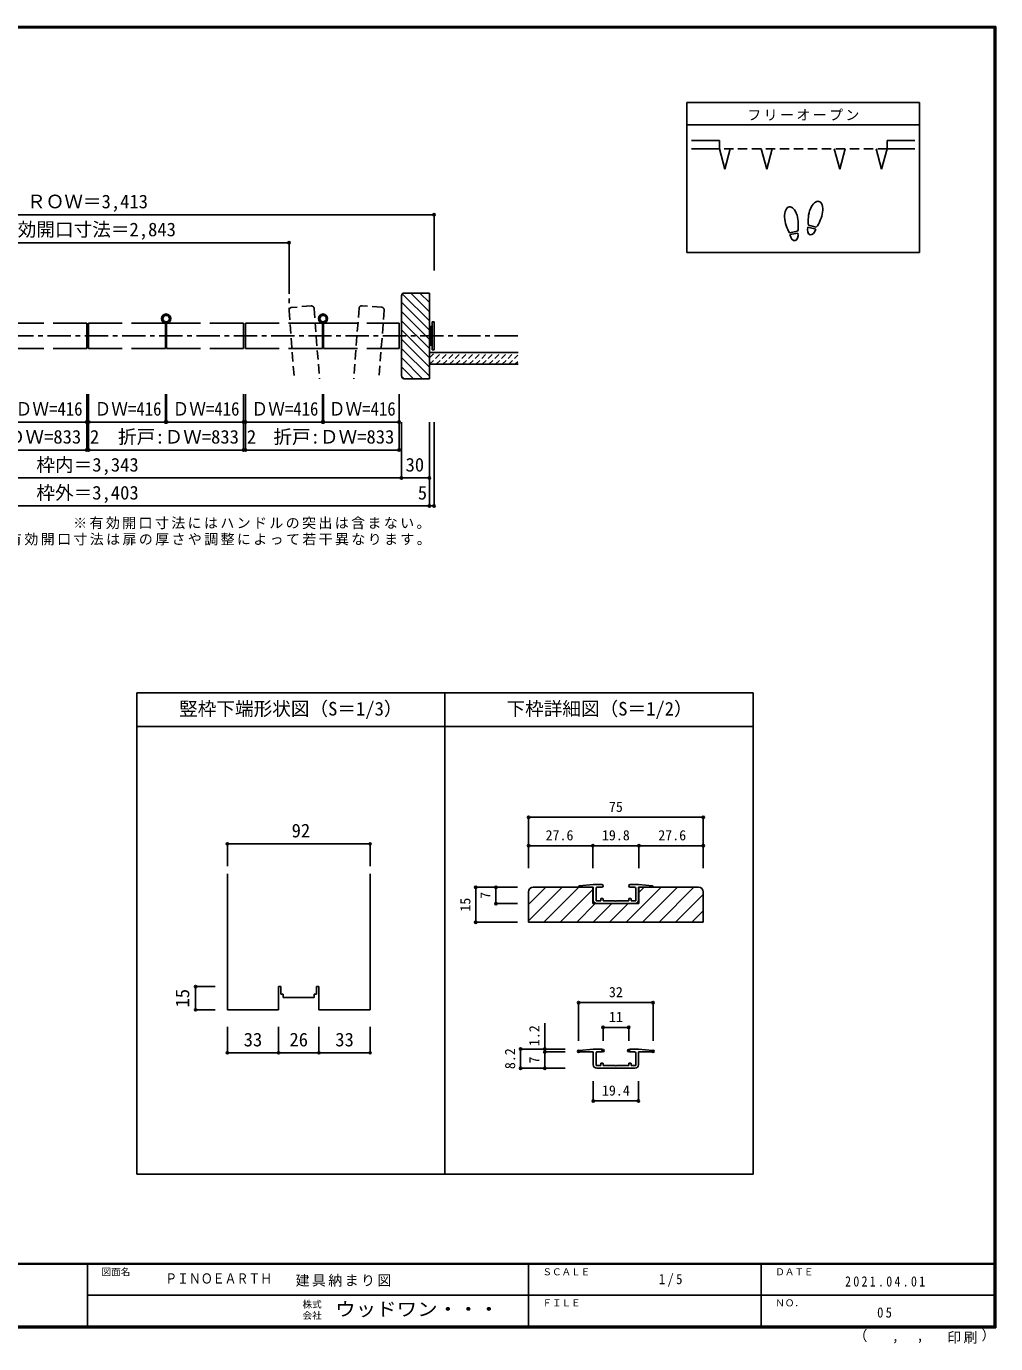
# Model space of a CAD drawing. Units: millimetres at full size, sheet at 1:5, with parts at other scales. Extents: x -973 to 977, y -718 to 696.
# Drawn here: x -64 to 977, y -718 to 696 of the extents above; entities that cross this region are included whole.
import ezdxf
from ezdxf.enums import TextEntityAlignment as Align

# ---------------------------------------------------------------- set-up
doc = ezdxf.new("R2010")
doc.units = ezdxf.units.MM
doc.header["$LTSCALE"] = 5
doc.header["$PDMODE"] = 32
doc.header["$PDSIZE"] = 2.5
for name, pattern in [('CHAIN1', [8, 5, -1, 1, -1]), ('DASHED1', [1.8, 1.2, -0.6]), ('DASHED2', [3, 2, -1])]:
    doc.linetypes.add(name, pattern=pattern)
for name, color, linetype in [('0-0_補助線', 7, 'Continuous'), ('0-1_通り芯', 4, 'CHAIN1'), ('0-3_仕上げ', 2, 'Continuous'), ('0-4_枠', 3, 'Continuous'), ('0-6_扉', 6, 'Continuous'), ('0-7_金物', 7, 'Continuous'), ('0-8_戸当り', 2, 'Continuous'), ('0-A_文字', 3, 'Continuous'), ('0-B_寸法', 7, 'Continuous'), ('0-C_ハッチ', 4, 'Continuous'), ('F-1_枠', 6, 'Continuous'), ('F-A_文字', 7, 'Continuous')]:
    doc.layers.add(name, color=color, linetype=linetype)
doc.styles.add('ＭＳ ゴシック', font='')
doc.styles.get('ＭＳ ゴシック').set_extended_font_data('MS Gothic')

# ---------------------------------------------------------------- blocks, each defined once
blk = doc.blocks.new('01')
at = {"layer": '0-0_補助線'}
for p, q in [((-24.25, 10.045), (-39.25, 8.545)), ((-24.25, 7.045), (-39.25, 7.045)), ((-15.25, 10.045), (-24.25, 10.045)), ((-24.25, -6.705), (-24.25, 7.045)), ((-21.25, 5.795), (-21.25, -7.455)), ((-20, 7.045), (-15.25, 7.045)), ((15.25, 10.045), (24.25, 10.045)), ((20, 7.045), (15.25, 7.045)), ((21.25, 5.795), (21.25, -7.455)), ((39.25, 8.545), (24.25, 10.045)), ((39.25, 7.045), (24.25, 7.045)), ((24.25, -6.705), (24.25, 7.045)), ((-21.25, -7.455), (-16.25, -7.455)), ((-20.5, -10.455), (20.5, -10.455)), ((-16.25, -5.455), (-16.25, -7.455)), ((-14.25, -4.955), (-15.75, -4.955)), ((-13.75, -5.455), (-13.75, -7.455)), ((13.75, -5.455), (13.75, -7.455)), ((15.75, -4.955), (14.25, -4.955)), ((16.25, -5.455), (16.25, -7.455)), ((16.25, -7.455), (21.25, -7.455))]:
    blk.add_line(p, q, dxfattribs=at)
blk.add_lwpolyline([(-13.75, -7.455), (-0.75, -7.455), (0, -8.205), (0.75, -7.455), (13.75, -7.455)], dxfattribs=at)
for centre, radius, start, end in [((-39.25, 7.795), 0.75, 90, 270), ((-20, 5.795), 1.25, 90, 180), ((-15.25, 8.545), 1.5, 0, 90), ((-15.25, 8.545), 1.5, 270, 0), ((15.25, 8.545), 1.5, 90, 180), ((15.25, 8.545), 1.5, 180, 270), ((20, 5.795), 1.25, 0, 90), ((39.25, 7.795), 0.75, 270, 90), ((-20.5, -6.705), 3.75, 180, 270), ((-15.75, -5.455), 0.5, 90, 180), ((-14.25, -5.455), 0.5, 0, 90), ((14.25, -5.455), 0.5, 90, 180), ((15.75, -5.455), 0.5, 0, 90), ((20.5, -6.705), 3.75, 270, 0)]:
    blk.add_arc(centre, radius, start, end, dxfattribs=at)

msp = doc.modelspace()

# ---------------------------------------------------------------- linework, layer by layer
at = {"layer": '0-0_補助線', "color": 3}
for p, q in [((54.435, -19.544), (54.435, -536.061)), ((54.435, -19.544), (716.324, -19.544)), ((385.379, -536.061), (385.379, -19.544)), ((716.324, -536.061), (716.324, -19.544)), ((54.435, -55.544), (716.324, -55.544)), ((151.71, -213.704), (151.71, -359.586)), ((305.043, -213.704), (305.043, -359.586)), ((475.131, -233.02), (475.131, -265.52)), ((480.131, -228.02), (544.131, -228.02)), ((544.131, -228.02), (544.131, -245.52)), ((593.631, -228.02), (593.631, -245.52)), ((593.631, -228.02), (657.631, -228.02)), ((662.631, -233.02), (662.631, -265.52)), ((593.631, -245.52), (544.131, -245.52)), ((475.131, -265.52), (662.631, -265.52)), ((206.71, -334.586), (209.21, -334.586)), ((206.71, -359.586), (206.71, -334.586)), ((209.21, -334.586), (209.21, -342.92)), ((250.043, -334.586), (247.543, -334.586)), ((247.543, -334.586), (247.543, -342.92)), ((250.043, -359.586), (250.043, -334.586)), ((209.21, -342.92), (211.71, -342.92)), ((211.71, -342.92), (211.71, -346.253)), ((211.71, -346.253), (245.043, -346.253)), ((247.543, -342.92), (245.043, -342.92)), ((245.043, -342.92), (245.043, -346.253)), ((151.71, -359.586), (206.71, -359.586)), ((250.043, -359.586), (305.043, -359.586)), ((716.324, -536.061), (54.435, -536.061))]:
    msp.add_line(p, q, dxfattribs=at)
at = {"layer": '0-0_補助線', "color": 4}
for p, q in [((475.131, -152.975), (475.131, -183.512)), ((475.131, -152.975), (662.631, -152.975)), ((662.631, -152.975), (662.631, -183.512)), ((151.71, -181.447), (151.71, -205.371)), ((475.131, -183.512), (475.131, -207.562)), ((475.131, -183.512), (544.131, -183.512)), ((475.131, -183.512), (475.131, -207.562)), ((544.131, -183.512), (544.131, -207.562)), ((544.131, -183.512), (593.631, -183.512)), ((593.631, -183.512), (593.631, -207.562)), ((593.631, -183.512), (662.631, -183.512)), ((662.631, -183.512), (662.631, -207.562)), ((418.461, -228.02), (418.461, -265.52)), ((418.461, -228.02), (440.037, -228.02)), ((440.037, -228.02), (440.037, -245.52)), ((440.037, -228.02), (463.234, -228.02)), ((475.131, -246.471), (493.582, -228.02)), ((475.131, -264.149), (511.26, -228.02)), ((491.438, -265.52), (528.938, -228.02)), ((509.115, -265.52), (544.131, -230.504)), ((579.826, -265.52), (617.326, -228.02)), ((593.631, -233.532), (599.144, -228.02)), ((597.504, -265.52), (635.004, -228.02)), ((615.182, -265.52), (652.682, -228.02)), ((632.859, -265.52), (662.631, -235.749)), ((440.037, -245.52), (463.234, -245.52)), ((526.793, -265.52), (546.793, -245.52)), ((544.471, -265.52), (564.471, -245.52)), ((562.148, -265.52), (582.148, -245.52)), ((650.537, -265.52), (662.631, -253.426)), ((418.461, -265.52), (463.234, -265.52)), ((117.67, -359.586), (117.67, -334.586)), ((117.67, -334.586), (138.62, -334.586)), ((528.881, -351.806), (608.881, -351.806)), ((528.881, -351.806), (528.881, -392.694)), ((608.881, -351.806), (608.881, -392.694)), ((117.67, -359.586), (138.62, -359.586)), ((151.71, -405.72), (151.71, -377.929)), ((206.71, -405.72), (206.71, -377.929)), ((250.043, -405.72), (250.043, -377.929)), ((305.043, -405.72), (305.043, -377.929)), ((492.573, -373.999), (492.573, -404.747)), ((555.131, -378.383), (582.631, -378.383)), ((555.131, -378.383), (555.131, -392.694)), ((582.631, -378.383), (582.631, -392.694)), ((151.71, -405.72), (206.71, -405.72)), ((206.71, -405.72), (250.043, -405.72)), ((250.043, -405.72), (305.043, -405.72)), ((466.499, -422.247), (466.499, -401.747)), ((466.499, -401.747), (492.573, -401.747)), ((492.573, -401.747), (514.38, -401.747)), ((492.573, -404.747), (514.38, -404.747)), ((492.573, -404.747), (492.573, -422.247)), ((466.499, -422.247), (492.573, -422.247)), ((492.573, -422.247), (514.38, -422.247)), ((544.631, -457.396), (544.631, -436.127)), ((593.131, -457.396), (593.131, -436.127)), ((544.631, -457.396), (593.131, -457.396))]:
    msp.add_line(p, q, dxfattribs=at)
msp.add_lwpolyline([(151.71, -181.447), (305.043, -181.447), (305.043, -205.371)], dxfattribs=at)
at = {"layer": '0-0_補助線', "color": 3}
for centre, start, end in [((480.131, -233.02), 90, 180), ((657.631, -233.02), 0, 90)]:
    msp.add_arc(centre, 5, start, end, dxfattribs=at)
at = {"layer": '0-0_補助線'}
for p in [(475.131, -152.975), (662.631, -152.975), (151.71, -181.447), (305.043, -181.447), (475.131, -183.512), (544.131, -183.512), (593.631, -183.512), (662.631, -183.512), (418.461, -228.02), (440.037, -228.02), (440.037, -245.52), (418.461, -265.52), (117.67, -334.586), (528.881, -351.806), (608.881, -351.806), (117.67, -359.586), (555.131, -378.383), (582.631, -378.383), (151.71, -405.72), (206.71, -405.72), (250.043, -405.72), (305.043, -405.72), (466.499, -401.747), (492.573, -401.747), (492.573, -404.747), (528.881, -403.997), (555.131, -403.247), (582.631, -403.247), (608.881, -403.997), (466.499, -422.247), (492.573, -422.247), (544.631, -457.396), (593.131, -457.396)]:
    msp.add_point(p, dxfattribs=at)
at = {"layer": '0-1_通り芯'}
for p, q in [((217.97, 433.658), (217.97, 391.422)), ((463.653, 363.658), (-460.347, 363.658))]:
    msp.add_line(p, q, dxfattribs=at)
at = {"layer": '0-3_仕上げ'}
for p, q in [((368.653, 345.658), (463.797, 345.658)), ((368.653, 333.158), (463.797, 333.158))]:
    msp.add_line(p, q, dxfattribs=at)
at = {"layer": '0-4_枠'}
for p, q in [((338.653, 320.658), (338.653, 406.658)), ((341.653, 409.658), (368.653, 409.658)), ((368.653, 409.658), (368.653, 317.658)), ((341.653, 317.658), (368.653, 317.658))]:
    msp.add_line(p, q, dxfattribs=at)
for centre, start, end in [((341.653, 406.658), 90, 180), ((341.653, 320.658), 180, 270)]:
    msp.add_arc(centre, 3, start, end, dxfattribs=at)
at = {"layer": '0-6_扉', "color": 2, "linetype": 'DASHED2'}
for p, q in [((317.281, 394.413), (296.341, 396.004)), ((217.97, 390.967), (223.541, 317.658)), ((241.673, 395.777), (220.734, 394.186)), ((244.892, 393.013), (250.619, 317.658)), ((293.123, 393.24), (287.378, 317.658)), ((320.045, 391.194), (314.456, 317.658))]:
    msp.add_line(p, q, dxfattribs=at)
at = {"layer": '0-6_扉'}
for p, q in [((-82.097, 377.158), (-45.472, 377.158)), ((-35.472, 377.158), (0.653, 377.158)), ((0.653, 377.158), (0.653, 350.158)), ((2.653, 377.158), (2.653, 350.158)), ((2.653, 377.158), (38.778, 377.158)), ((86.403, 377.158), (86.403, 350.158)), ((86.403, 377.158), (123.028, 377.158)), ((133.028, 377.158), (169.153, 377.158)), ((169.153, 377.158), (169.153, 350.158)), ((171.153, 377.158), (171.153, 350.158)), ((171.153, 377.158), (207.278, 377.158)), ((217.278, 377.158), (253.903, 377.158)), ((253.903, 377.158), (253.903, 350.158)), ((254.903, 377.158), (254.903, 350.158)), ((254.903, 377.158), (291.528, 377.158)), ((301.528, 377.158), (336.153, 377.158)), ((336.153, 377.158), (336.153, 350.158)), ((-82.097, 350.158), (-45.472, 350.158)), ((-35.472, 350.158), (0.653, 350.158)), ((2.653, 350.158), (38.778, 350.158)), ((48.778, 350.158), (85.403, 350.158)), ((86.403, 350.158), (123.028, 350.158)), ((133.028, 350.158), (169.153, 350.158)), ((171.153, 350.158), (207.278, 350.158)), ((217.278, 350.158), (253.903, 350.158)), ((254.903, 350.158), (291.528, 350.158)), ((301.528, 350.158), (336.153, 350.158))]:
    msp.add_line(p, q, dxfattribs=at)
msp.add_lwpolyline([(48.778, 377.158), (85.403, 377.158), (85.403, 350.158)], dxfattribs=at)
at = {"layer": '0-6_扉', "color": 2, "linetype": 'DASHED2'}
for centre, start, end in [((296.114, 393.013), 85.65398, 175.65398), ((220.961, 391.194), 94.34602, 184.34602), ((241.901, 392.786), 4.34602, 94.34602), ((317.053, 391.422), 355.65398, 85.65398)]:
    msp.add_arc(centre, 3, start, end, dxfattribs=at)
at = {"layer": '0-7_金物'}
for p, q in [((368.653, 372.658), (369.653, 372.658)), ((369.653, 353.658), (369.653, 373.658)), ((371.653, 373.658), (369.653, 373.658)), ((373.653, 378.658), (371.653, 378.658)), ((371.653, 348.658), (371.653, 378.658)), ((373.653, 348.658), (373.653, 378.658)), ((369.653, 354.658), (368.653, 354.658)), ((371.653, 353.658), (369.653, 353.658)), ((373.653, 348.658), (371.653, 348.658))]:
    msp.add_line(p, q, dxfattribs=at)
for centre, radius in [((85.903, 382.158), 5), ((85.903, 382.158), 3.5), ((254.403, 382.158), 5), ((254.403, 382.158), 3.5)]:
    msp.add_circle(centre, radius, dxfattribs=at)
at = {"layer": '0-8_戸当り'}
for p, q in [((679.986, 573.251), (649.986, 573.251)), ((679.986, 573.251), (679.986, 564.251)), ((859.986, 573.251), (859.986, 564.251)), ((859.986, 573.251), (889.986, 573.251)), ((679.986, 564.251), (649.986, 564.251)), ((679.986, 564.251), (685.81, 542.517)), ((691.633, 564.251), (685.81, 542.517)), ((724.986, 564.251), (730.81, 542.517)), ((736.633, 564.251), (730.81, 542.517)), ((803.339, 564.251), (809.163, 542.517)), ((814.986, 564.251), (809.163, 542.517)), ((848.339, 564.251), (854.163, 542.517)), ((859.986, 564.251), (854.163, 542.517)), ((859.986, 564.251), (889.986, 564.251))]:
    msp.add_line(p, q, dxfattribs=at)
at = {"layer": '0-8_戸当り', "color": 7, "linetype": 'DASHED2'}
msp.add_line((859.986, 564.251), (679.986, 564.251), dxfattribs=at)
at = {"layer": '0-8_戸当り', "color": 3}
for p, q in [((784.022, 480.235), (775.542, 482.507)), ((764.011, 475.878), (755.365, 474.353)), ((764.376, 473.81), (755.73, 472.285)), ((783.479, 478.206), (774.998, 480.478))]:
    msp.add_line(p, q, dxfattribs=at)
for centre, major_axis, ratio, start_param, end_param in [((783.267, 494.378), (3.644, 13.601), 0.5, 4.34059143, 8.22577918), ((757.35, 488.377), (-2.445, 13.867), 0.5, 4.34059143, 8.22577918), ((757.42, 487.981), (-2.963, 16.802), 0.4, 1.85063327, 2.44287679), ((757.42, 487.981), (-2.963, 16.802), 0.4, 3.84030852, 4.43255203), ((783.163, 493.989), (4.416, 16.48), 0.4, 1.85063327, 2.44287679), ((783.163, 493.989), (4.416, 16.48), 0.4, 3.84030852, 4.43255203), ((760.053, 473.047), (-1.27, 7.205), 0.6, 1.57079633, 4.71238898), ((779.238, 479.342), (1.894, 7.067), 0.6, 1.57079633, 4.71238898)]:
    msp.add_ellipse(centre, major_axis=major_axis, ratio=ratio, start_param=start_param, end_param=end_param, dxfattribs=at)
at = {"layer": '0-A_文字'}
for p, q in [((644.986, 614.167), (644.986, 453.167)), ((894.986, 614.167), (644.986, 614.167)), ((894.986, 614.167), (894.986, 453.167)), ((894.986, 590.167), (644.986, 590.167)), ((894.986, 453.167), (644.986, 453.167))]:
    msp.add_line(p, q, dxfattribs=at)
at = {"layer": '0-B_寸法', "color": 4}
for p, q in [((-370.347, 493.658), (373.653, 493.658)), ((373.653, 493.658), (373.653, 433.658)), ((-214.664, 463.658), (217.97, 463.658)), ((217.97, 463.658), (217.97, 433.658)), ((0.653, 271.158), (0.653, 301.158)), ((2.653, 271.158), (2.653, 301.158)), ((85.403, 271.158), (85.403, 301.158)), ((86.403, 271.158), (86.403, 301.158)), ((169.153, 271.158), (169.153, 301.158)), ((171.153, 271.158), (171.153, 301.158)), ((253.903, 271.158), (253.903, 301.158)), ((254.903, 271.158), (254.903, 301.158)), ((336.153, 271.158), (336.153, 301.158)), ((-82.097, 271.158), (0.653, 271.158)), ((0.653, 241.158), (0.653, 271.158)), ((2.653, 241.158), (2.653, 271.158)), ((2.653, 271.158), (85.403, 271.158)), ((86.403, 271.158), (169.153, 271.158)), ((169.153, 241.158), (169.153, 271.158)), ((171.153, 241.158), (171.153, 271.158)), ((171.153, 271.158), (253.903, 271.158)), ((254.903, 271.158), (336.153, 271.158)), ((336.153, 241.158), (336.153, 271.158)), ((338.653, 271.158), (338.653, 211.158)), ((368.653, 271.158), (368.653, 181.158)), ((368.653, 181.158), (368.653, 271.158)), ((373.653, 181.158), (373.653, 271.158)), ((-332.847, 241.158), (336.153, 241.158)), ((-365.347, 211.158), (368.653, 211.158)), ((-370.347, 181.158), (368.653, 181.158)), ((368.653, 181.158), (373.653, 181.158))]:
    msp.add_line(p, q, dxfattribs=at)
at = {"layer": '0-B_寸法'}
for p in [(373.653, 493.658), (217.97, 463.658), (0.653, 271.158), (2.653, 271.158), (85.403, 271.158), (86.403, 271.158), (169.153, 271.158), (171.153, 271.158), (253.903, 271.158), (254.903, 271.158), (336.153, 271.158), (0.653, 241.158), (2.653, 241.158), (169.153, 241.158), (171.153, 241.158), (336.153, 241.158), (338.653, 211.158), (368.653, 211.158), (368.653, 181.158), (368.653, 181.158), (373.653, 181.158)]:
    msp.add_point(p, dxfattribs=at)
at = {"layer": '0-C_ハッチ'}
for p, q in [((368.653, 369.782), (338.653, 399.782)), ((368.653, 379.681), (340.165, 408.169)), ((368.653, 389.581), (348.576, 409.658)), ((368.653, 399.48), (358.476, 409.658)), ((368.653, 409.38), (368.375, 409.658)), ((368.653, 359.882), (338.653, 389.882)), ((368.653, 349.983), (338.653, 379.983)), ((368.653, 340.083), (338.653, 370.083)), ((368.653, 330.184), (338.653, 360.184)), ((368.653, 320.284), (338.653, 350.284)), ((361.38, 317.658), (338.653, 340.385)), ((351.481, 317.658), (338.653, 330.485)), ((341.581, 317.658), (338.653, 320.586))]:
    msp.add_line(p, q, dxfattribs=at)
at = {"layer": '0-C_ハッチ', "linetype": 'DASHED1'}
for p, q in [((338.42, 345.365), (338.127, 345.658)), ((368.653, 339.979), (374.332, 345.658)), ((368.903, 333.158), (381.403, 345.658)), ((375.974, 333.158), (388.474, 345.658)), ((383.045, 333.158), (395.545, 345.658)), ((390.116, 333.158), (402.616, 345.658)), ((397.187, 333.158), (409.687, 345.658)), ((404.258, 333.158), (416.758, 345.658)), ((411.329, 333.158), (423.829, 345.658)), ((418.4, 333.158), (430.9, 345.658)), ((425.471, 333.158), (437.971, 345.658)), ((432.542, 333.158), (445.042, 345.658)), ((439.613, 333.158), (452.113, 345.658)), ((446.684, 333.158), (459.184, 345.658)), ((453.755, 333.158), (463.653, 343.055)), ((460.826, 333.158), (463.653, 335.984))]:
    msp.add_line(p, q, dxfattribs=at)
at = {"layer": 'F-1_枠'}
for p, q in [((-973.347, 695.833), (976.653, 695.833)), ((-973.347, 695), (976.653, 695)), ((-973.347, 694.167), (976.653, 694.167)), ((974.986, 695.833), (974.986, -700.833)), ((975.82, 695.833), (975.82, -700.833)), ((976.653, 695.833), (976.653, -700.833)), ((976.653, -631.667), (-973.347, -631.667)), ((976.653, -632.5), (-973.347, -632.5)), ((1.653, -632.5), (1.653, -699.167)), ((474.986, -632.5), (474.986, -699.167)), ((724.986, -632.5), (724.986, -699.167)), ((1.653, -665.833), (974.986, -665.834)), ((976.653, -699.167), (-973.347, -699.167)), ((976.653, -700), (-973.347, -700)), ((976.653, -700.833), (-973.347, -700.833))]:
    msp.add_line(p, q, dxfattribs=at)

# ---------------------------------------------------------------- block references
at = {"layer": '0-0_補助線'}
for p in [(568.881, -235.065), (568.881, -411.792)]:
    msp.add_blockref('01', p, dxfattribs=at)

# ---------------------------------------------------------------- texts
at = {"layer": '0-0_補助線', "style": 'ＭＳ ゴシック'}
for s, height, p in [('竪枠下端形状図（S＝1/3）', 14.66, (99.907, -48.171)), ('下枠詳細図（S＝1/2）', 14.66, (451.398, -48.171)), ('75', 11, (561.381, -150.475)), ('92', 14.66, (220.715, -178.947)), ('27.6', 11, (493.381, -181.012)), ('19.8', 11, (553.881, -181.012)), ('27.6', 11, (614.381, -181.012)), ('32', 11, (561.381, -349.306)), ('11', 11, (561.381, -375.883)), ('33', 14.66, (169.21, -403.22)), ('26', 14.66, (218.376, -403.22)), ('33', 14.66, (267.543, -403.22)), ('19.4', 11, (553.881, -454.896))]:
    msp.add_text(s, height=height, dxfattribs=at).set_placement(p, align=Align.BOTTOM_LEFT)
for s, height, p in [('15', 11, (415.961, -254.27)), ('7', 11, (437.537, -240.52)), ('15', 14.66, (115.17, -357.086)), ('1.2', 11, (490.073, -398.576)), ('8.2', 11, (463.999, -423.247)), ('7', 11, (490.073, -417.247))]:
    msp.add_text(s, height=height, rotation=90, dxfattribs=at).set_placement(p, align=Align.BOTTOM_LEFT)
at = {"layer": '0-A_文字', "color": 7, "char_height": 11, "attachment_point": 7, "style": 'ＭＳ ゴシック'}
for s, insert in [('\\T1.17;フリーオープン', (709.986, 594.667)), ('\\T1.17;※有効開口寸法にはハンドルの突出は含まない。', (-13.847, 156.158)), ('\\T1.17;※有効開口寸法は扉の厚さや調整によって若干異なります。', (-101.347, 138.658))]:
    msp.add_mtext(s, dxfattribs=dict(at, insert=insert))
at = {"layer": '0-B_寸法', "style": 'ＭＳ ゴシック'}
for s, p in [('ＲＯＷ＝3,413', (-63.347, 496.158)), ('有効開口寸法＝2,843', (-93.347, 466.158)), ('折戸:ＤＷ=833', (-135.097, 243.658)), ('2', (4.153, 243.658)), ('折戸:ＤＷ=833', (34.295, 243.658)), ('2', (172.653, 243.658)), ('折戸:ＤＷ=833', (201.153, 243.658)), ('枠内＝3,343', (-53.347, 213.658)), ('30', (343.028, 213.658)), ('枠外＝3,403', (-53.347, 183.658)), ('5', (356.153, 183.658))]:
    msp.add_text(s, height=14.66, dxfattribs=at).set_placement(p, align=Align.BOTTOM_LEFT)
at = {"layer": '0-B_寸法', "style": 'ＭＳ ゴシック', "width": 0.9}
for p in [(-75.722, 273.658), (9.028, 273.658), (92.778, 273.658), (177.528, 273.658), (260.528, 273.658)]:
    msp.add_text('ＤＷ=416', height=14.66, dxfattribs=at).set_placement(p, align=Align.BOTTOM_LEFT)
at = {"layer": 'F-A_文字', "style": 'ＭＳ ゴシック'}
for s, height, p in [('図面名', 7.331, (16.653, -646.667)), ('ＳＣＡＬＥ', 7.331, (489.986, -646.667)), ('ＤＡＴＥ', 7.331, (739.986, -646.667)), ('株式', 7.331, (232.486, -681.5)), ('ＦＩＬＥ', 7.331, (489.986, -680)), ('ＮＯ．', 7.331, (739.986, -680.001)), ('会社', 7.331, (232.486, -693.5)), ('（', 11, (823.992, -718.052)), ('）', 11, (961.387, -717.355)), (',', 11, (865.199, -718.052)), (',', 11, (891.686, -717.588))]:
    msp.add_text(s, height=height, dxfattribs=at).set_placement(p, align=Align.BOTTOM_LEFT)
for s, height, width, p in [('ＰＩＮＯＥＡＲＴＨ', 11, 0.85, (84.986, -656.667)), ('ウッドワン・・・', 14.66, 1.1, (267.486, -692.5))]:
    msp.add_text(s, height=height, dxfattribs=dict(at, width=width)).set_placement(p, align=Align.BOTTOM_LEFT)
at = {"layer": 'F-A_文字', "char_height": 11, "attachment_point": 7, "style": 'ＭＳ ゴシック'}
for s, insert in [('\\T1.17;建具納まり図', (224.986, -656.667)), ('\\T1.38;\\W0.9;1/5', (614.986, -656.667)), ('\\T1.39;\\W0.85;2021.04.01', (814.986, -656.667)), ('\\T1.36;\\W0.9;05', (849.361, -690.001)), ('\\T1.17;印刷', (924.678, -717.82))]:
    msp.add_mtext(s, dxfattribs=dict(at, insert=insert))

doc.saveas('drawing.dxf')
